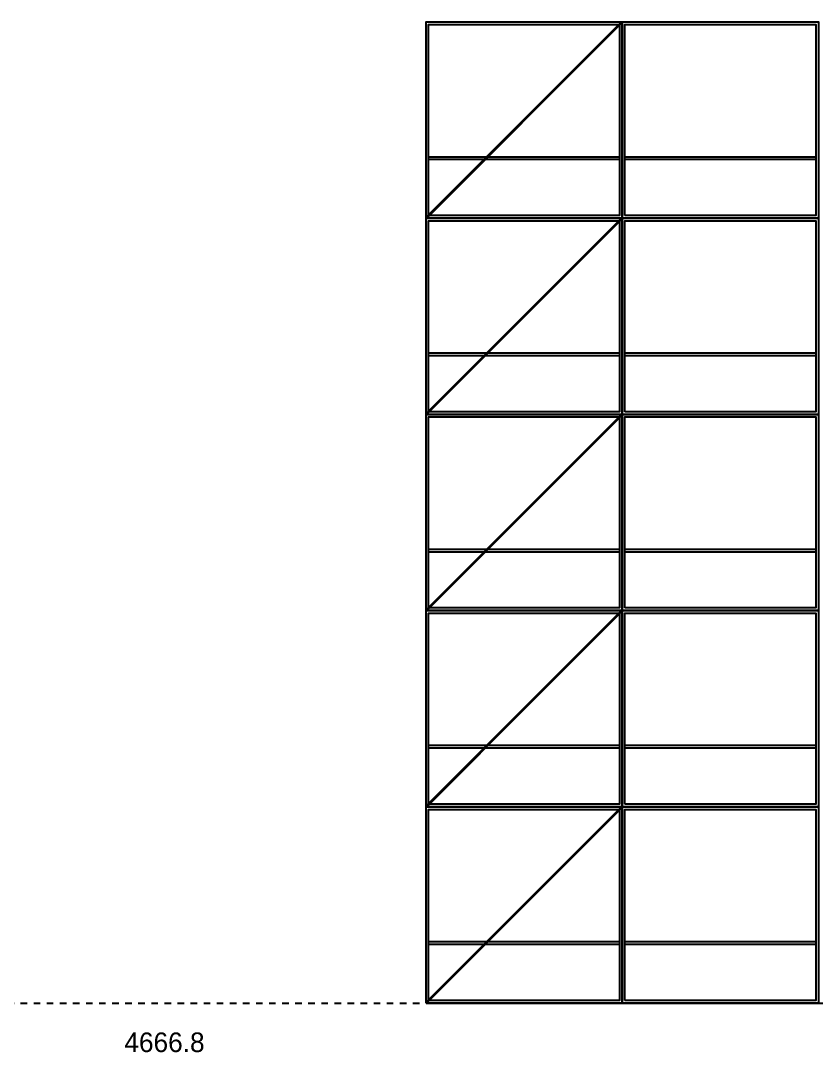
# Model space of a CAD drawing. Header units: metres. Extents: x -300 to 4827, y -95 to 2390.
# Drawn here: x 2263 to 2872, y 2 to 791 of the extents above; entities that cross this region are included whole.
import ezdxf
from ezdxf.enums import TextEntityAlignment as Align

# ---------------------------------------------------------------- set-up
doc = ezdxf.new("R2010")
doc.units = ezdxf.units.M
doc.linetypes.add('DASHED', pattern=[10, 5, -5])
for name, color, linetype in [('base_line', 7, 'CONTINUOUS'), ('diagonal_braces', 5, 'CONTINUOUS'), ('rect_polygon', 7, 'CONTINUOUS'), ('rung', 7, 'CONTINUOUS'), ('space_line', 7, 'DASHED')]:
    doc.layers.add(name, color=color, linetype=linetype)

msp = doc.modelspace()

# ---------------------------------------------------------------- linework, layer by layer
at = {"layer": 'base_line'}
msp.add_line((2573.4, 40), (3773.4, 40), dxfattribs=at)
at = {"layer": 'diagonal_braces'}
for points in [[(2573.4, 640, 2, 2, 0), (2723.4, 790, 2, 2, 0)], [(2573.4, 640, 2, 2, 0), (2723.4, 790, 2, 2, 0)], [(2573.4, 640, 2, 2, 0), (2723.4, 790, 2, 2, 0)], [(2573.4, 640, 2, 2, 0), (2723.4, 790, 2, 2, 0)], [(2573.4, 640, 2, 2, 0), (2723.4, 790, 2, 2, 0)], [(2573.4, 640, 2, 2, 0), (2723.4, 790, 2, 2, 0)], [(2573.4, 640, 2, 2, 0), (2723.4, 790, 2, 2, 0)], [(2573.4, 490, 2, 2, 0), (2723.4, 640, 2, 2, 0)], [(2573.4, 490, 2, 2, 0), (2723.4, 640, 2, 2, 0)], [(2573.4, 490, 2, 2, 0), (2723.4, 640, 2, 2, 0)], [(2573.4, 490, 2, 2, 0), (2723.4, 640, 2, 2, 0)], [(2573.4, 490, 2, 2, 0), (2723.4, 640, 2, 2, 0)], [(2573.4, 490, 2, 2, 0), (2723.4, 640, 2, 2, 0)], [(2573.4, 490, 2, 2, 0), (2723.4, 640, 2, 2, 0)], [(2573.4, 340, 2, 2, 0), (2723.4, 490, 2, 2, 0)], [(2573.4, 340, 2, 2, 0), (2723.4, 490, 2, 2, 0)], [(2573.4, 340, 2, 2, 0), (2723.4, 490, 2, 2, 0)], [(2573.4, 340, 2, 2, 0), (2723.4, 490, 2, 2, 0)], [(2573.4, 340, 2, 2, 0), (2723.4, 490, 2, 2, 0)], [(2573.4, 340, 2, 2, 0), (2723.4, 490, 2, 2, 0)], [(2573.4, 340, 2, 2, 0), (2723.4, 490, 2, 2, 0)], [(2573.4, 190, 2, 2, 0), (2723.4, 340, 2, 2, 0)], [(2573.4, 190, 2, 2, 0), (2723.4, 340, 2, 2, 0)], [(2573.4, 190, 2, 2, 0), (2723.4, 340, 2, 2, 0)], [(2573.4, 190, 2, 2, 0), (2723.4, 340, 2, 2, 0)], [(2573.4, 190, 2, 2, 0), (2723.4, 340, 2, 2, 0)], [(2573.4, 190, 2, 2, 0), (2723.4, 340, 2, 2, 0)], [(2573.4, 190, 2, 2, 0), (2723.4, 340, 2, 2, 0)], [(2573.4, 40, 2, 2, 0), (2723.4, 190, 2, 2, 0)], [(2573.4, 40, 2, 2, 0), (2723.4, 190, 2, 2, 0)], [(2573.4, 40, 2, 2, 0), (2723.4, 190, 2, 2, 0)], [(2573.4, 40, 2, 2, 0), (2723.4, 190, 2, 2, 0)], [(2573.4, 40, 2, 2, 0), (2723.4, 190, 2, 2, 0)], [(2573.4, 40, 2, 2, 0), (2723.4, 190, 2, 2, 0)], [(2573.4, 40, 2, 2, 0), (2723.4, 190, 2, 2, 0)]]:
    msp.add_lwpolyline(points, format="xyseb", dxfattribs=at)
at = {"layer": 'rect_polygon'}
for points in [[(2573.4, 640), (2573.4, 790), (2723.4, 790), (2723.4, 640)], [(2573.4, 640), (2573.4, 790), (2723.4, 790), (2723.4, 640)], [(2573.4, 640), (2573.4, 790), (2723.4, 790), (2723.4, 640)], [(2573.4, 640), (2573.4, 790), (2723.4, 790), (2723.4, 640)], [(2573.4, 640), (2573.4, 790), (2723.4, 790), (2723.4, 640)], [(2573.4, 640), (2573.4, 790), (2723.4, 790), (2723.4, 640)], [(2573.4, 640), (2573.4, 790), (2723.4, 790), (2723.4, 640)], [(2723.4, 640), (2723.4, 790), (2873.4, 790), (2873.4, 640)], [(2723.4, 640), (2723.4, 790), (2873.4, 790), (2873.4, 640)], [(2723.4, 640), (2723.4, 790), (2873.4, 790), (2873.4, 640)], [(2723.4, 640), (2723.4, 790), (2873.4, 790), (2873.4, 640)], [(2723.4, 640), (2723.4, 790), (2873.4, 790), (2873.4, 640)], [(2723.4, 640), (2723.4, 790), (2873.4, 790), (2873.4, 640)], [(2723.4, 640), (2723.4, 790), (2873.4, 790), (2873.4, 640)], [(2575.4, 642), (2575.4, 788), (2721.4, 788), (2721.4, 642)], [(2575.4, 642), (2575.4, 788), (2721.4, 788), (2721.4, 642)], [(2575.4, 642), (2575.4, 788), (2721.4, 788), (2721.4, 642)], [(2575.4, 642), (2575.4, 788), (2721.4, 788), (2721.4, 642)], [(2575.4, 642), (2575.4, 788), (2721.4, 788), (2721.4, 642)], [(2575.4, 642), (2575.4, 788), (2721.4, 788), (2721.4, 642)], [(2575.4, 642), (2575.4, 788), (2721.4, 788), (2721.4, 642)], [(2725.4, 642), (2725.4, 788), (2871.4, 788), (2871.4, 642)], [(2725.4, 642), (2725.4, 788), (2871.4, 788), (2871.4, 642)], [(2725.4, 642), (2725.4, 788), (2871.4, 788), (2871.4, 642)], [(2725.4, 642), (2725.4, 788), (2871.4, 788), (2871.4, 642)], [(2725.4, 642), (2725.4, 788), (2871.4, 788), (2871.4, 642)], [(2725.4, 642), (2725.4, 788), (2871.4, 788), (2871.4, 642)], [(2725.4, 642), (2725.4, 788), (2871.4, 788), (2871.4, 642)], [(2573.4, 490), (2573.4, 640), (2723.4, 640), (2723.4, 490)], [(2573.4, 490), (2573.4, 640), (2723.4, 640), (2723.4, 490)], [(2573.4, 490), (2573.4, 640), (2723.4, 640), (2723.4, 490)], [(2573.4, 490), (2573.4, 640), (2723.4, 640), (2723.4, 490)], [(2573.4, 490), (2573.4, 640), (2723.4, 640), (2723.4, 490)], [(2573.4, 490), (2573.4, 640), (2723.4, 640), (2723.4, 490)], [(2573.4, 490), (2573.4, 640), (2723.4, 640), (2723.4, 490)], [(2723.4, 490), (2723.4, 640), (2873.4, 640), (2873.4, 490)], [(2723.4, 490), (2723.4, 640), (2873.4, 640), (2873.4, 490)], [(2723.4, 490), (2723.4, 640), (2873.4, 640), (2873.4, 490)], [(2723.4, 490), (2723.4, 640), (2873.4, 640), (2873.4, 490)], [(2723.4, 490), (2723.4, 640), (2873.4, 640), (2873.4, 490)], [(2723.4, 490), (2723.4, 640), (2873.4, 640), (2873.4, 490)], [(2723.4, 490), (2723.4, 640), (2873.4, 640), (2873.4, 490)], [(2575.4, 492), (2575.4, 638), (2721.4, 638), (2721.4, 492)], [(2575.4, 492), (2575.4, 638), (2721.4, 638), (2721.4, 492)], [(2575.4, 492), (2575.4, 638), (2721.4, 638), (2721.4, 492)], [(2575.4, 492), (2575.4, 638), (2721.4, 638), (2721.4, 492)], [(2575.4, 492), (2575.4, 638), (2721.4, 638), (2721.4, 492)], [(2575.4, 492), (2575.4, 638), (2721.4, 638), (2721.4, 492)], [(2575.4, 492), (2575.4, 638), (2721.4, 638), (2721.4, 492)], [(2725.4, 492), (2725.4, 638), (2871.4, 638), (2871.4, 492)], [(2725.4, 492), (2725.4, 638), (2871.4, 638), (2871.4, 492)], [(2725.4, 492), (2725.4, 638), (2871.4, 638), (2871.4, 492)], [(2725.4, 492), (2725.4, 638), (2871.4, 638), (2871.4, 492)], [(2725.4, 492), (2725.4, 638), (2871.4, 638), (2871.4, 492)], [(2725.4, 492), (2725.4, 638), (2871.4, 638), (2871.4, 492)], [(2725.4, 492), (2725.4, 638), (2871.4, 638), (2871.4, 492)], [(2573.4, 340), (2573.4, 490), (2723.4, 490), (2723.4, 340)], [(2573.4, 340), (2573.4, 490), (2723.4, 490), (2723.4, 340)], [(2573.4, 340), (2573.4, 490), (2723.4, 490), (2723.4, 340)], [(2573.4, 340), (2573.4, 490), (2723.4, 490), (2723.4, 340)], [(2573.4, 340), (2573.4, 490), (2723.4, 490), (2723.4, 340)], [(2573.4, 340), (2573.4, 490), (2723.4, 490), (2723.4, 340)], [(2573.4, 340), (2573.4, 490), (2723.4, 490), (2723.4, 340)], [(2723.4, 340), (2723.4, 490), (2873.4, 490), (2873.4, 340)], [(2723.4, 340), (2723.4, 490), (2873.4, 490), (2873.4, 340)], [(2723.4, 340), (2723.4, 490), (2873.4, 490), (2873.4, 340)], [(2723.4, 340), (2723.4, 490), (2873.4, 490), (2873.4, 340)], [(2723.4, 340), (2723.4, 490), (2873.4, 490), (2873.4, 340)], [(2723.4, 340), (2723.4, 490), (2873.4, 490), (2873.4, 340)], [(2723.4, 340), (2723.4, 490), (2873.4, 490), (2873.4, 340)], [(2575.4, 342), (2575.4, 488), (2721.4, 488), (2721.4, 342)], [(2575.4, 342), (2575.4, 488), (2721.4, 488), (2721.4, 342)], [(2575.4, 342), (2575.4, 488), (2721.4, 488), (2721.4, 342)], [(2575.4, 342), (2575.4, 488), (2721.4, 488), (2721.4, 342)], [(2575.4, 342), (2575.4, 488), (2721.4, 488), (2721.4, 342)], [(2575.4, 342), (2575.4, 488), (2721.4, 488), (2721.4, 342)], [(2575.4, 342), (2575.4, 488), (2721.4, 488), (2721.4, 342)], [(2725.4, 342), (2725.4, 488), (2871.4, 488), (2871.4, 342)], [(2725.4, 342), (2725.4, 488), (2871.4, 488), (2871.4, 342)], [(2725.4, 342), (2725.4, 488), (2871.4, 488), (2871.4, 342)], [(2725.4, 342), (2725.4, 488), (2871.4, 488), (2871.4, 342)], [(2725.4, 342), (2725.4, 488), (2871.4, 488), (2871.4, 342)], [(2725.4, 342), (2725.4, 488), (2871.4, 488), (2871.4, 342)], [(2725.4, 342), (2725.4, 488), (2871.4, 488), (2871.4, 342)], [(2573.4, 190), (2573.4, 340), (2723.4, 340), (2723.4, 190)], [(2573.4, 190), (2573.4, 340), (2723.4, 340), (2723.4, 190)], [(2573.4, 190), (2573.4, 340), (2723.4, 340), (2723.4, 190)], [(2573.4, 190), (2573.4, 340), (2723.4, 340), (2723.4, 190)], [(2573.4, 190), (2573.4, 340), (2723.4, 340), (2723.4, 190)], [(2573.4, 190), (2573.4, 340), (2723.4, 340), (2723.4, 190)], [(2573.4, 190), (2573.4, 340), (2723.4, 340), (2723.4, 190)], [(2723.4, 190), (2723.4, 340), (2873.4, 340), (2873.4, 190)], [(2723.4, 190), (2723.4, 340), (2873.4, 340), (2873.4, 190)], [(2723.4, 190), (2723.4, 340), (2873.4, 340), (2873.4, 190)], [(2723.4, 190), (2723.4, 340), (2873.4, 340), (2873.4, 190)], [(2723.4, 190), (2723.4, 340), (2873.4, 340), (2873.4, 190)], [(2723.4, 190), (2723.4, 340), (2873.4, 340), (2873.4, 190)], [(2723.4, 190), (2723.4, 340), (2873.4, 340), (2873.4, 190)], [(2575.4, 192), (2575.4, 338), (2721.4, 338), (2721.4, 192)], [(2575.4, 192), (2575.4, 338), (2721.4, 338), (2721.4, 192)], [(2575.4, 192), (2575.4, 338), (2721.4, 338), (2721.4, 192)], [(2575.4, 192), (2575.4, 338), (2721.4, 338), (2721.4, 192)], [(2575.4, 192), (2575.4, 338), (2721.4, 338), (2721.4, 192)], [(2575.4, 192), (2575.4, 338), (2721.4, 338), (2721.4, 192)], [(2575.4, 192), (2575.4, 338), (2721.4, 338), (2721.4, 192)], [(2725.4, 192), (2725.4, 338), (2871.4, 338), (2871.4, 192)], [(2725.4, 192), (2725.4, 338), (2871.4, 338), (2871.4, 192)], [(2725.4, 192), (2725.4, 338), (2871.4, 338), (2871.4, 192)], [(2725.4, 192), (2725.4, 338), (2871.4, 338), (2871.4, 192)], [(2725.4, 192), (2725.4, 338), (2871.4, 338), (2871.4, 192)], [(2725.4, 192), (2725.4, 338), (2871.4, 338), (2871.4, 192)], [(2725.4, 192), (2725.4, 338), (2871.4, 338), (2871.4, 192)], [(2573.4, 40), (2573.4, 190), (2723.4, 190), (2723.4, 40)], [(2573.4, 40), (2573.4, 190), (2723.4, 190), (2723.4, 40)], [(2573.4, 40), (2573.4, 190), (2723.4, 190), (2723.4, 40)], [(2573.4, 40), (2573.4, 190), (2723.4, 190), (2723.4, 40)], [(2573.4, 40), (2573.4, 190), (2723.4, 190), (2723.4, 40)], [(2573.4, 40), (2573.4, 190), (2723.4, 190), (2723.4, 40)], [(2573.4, 40), (2573.4, 190), (2723.4, 190), (2723.4, 40)], [(2723.4, 40), (2723.4, 190), (2873.4, 190), (2873.4, 40)], [(2723.4, 40), (2723.4, 190), (2873.4, 190), (2873.4, 40)], [(2723.4, 40), (2723.4, 190), (2873.4, 190), (2873.4, 40)], [(2723.4, 40), (2723.4, 190), (2873.4, 190), (2873.4, 40)], [(2723.4, 40), (2723.4, 190), (2873.4, 190), (2873.4, 40)], [(2723.4, 40), (2723.4, 190), (2873.4, 190), (2873.4, 40)], [(2723.4, 40), (2723.4, 190), (2873.4, 190), (2873.4, 40)], [(2575.4, 42), (2575.4, 188), (2721.4, 188), (2721.4, 42)], [(2575.4, 42), (2575.4, 188), (2721.4, 188), (2721.4, 42)], [(2575.4, 42), (2575.4, 188), (2721.4, 188), (2721.4, 42)], [(2575.4, 42), (2575.4, 188), (2721.4, 188), (2721.4, 42)], [(2575.4, 42), (2575.4, 188), (2721.4, 188), (2721.4, 42)], [(2575.4, 42), (2575.4, 188), (2721.4, 188), (2721.4, 42)], [(2575.4, 42), (2575.4, 188), (2721.4, 188), (2721.4, 42)], [(2725.4, 42), (2725.4, 188), (2871.4, 188), (2871.4, 42)], [(2725.4, 42), (2725.4, 188), (2871.4, 188), (2871.4, 42)], [(2725.4, 42), (2725.4, 188), (2871.4, 188), (2871.4, 42)], [(2725.4, 42), (2725.4, 188), (2871.4, 188), (2871.4, 42)], [(2725.4, 42), (2725.4, 188), (2871.4, 188), (2871.4, 42)], [(2725.4, 42), (2725.4, 188), (2871.4, 188), (2871.4, 42)], [(2725.4, 42), (2725.4, 188), (2871.4, 188), (2871.4, 42)]]:
    msp.add_lwpolyline(points, close=True, dxfattribs=at)
at = {"layer": 'rung'}
for p, q in [((2575.4, 687), (2721.4, 687)), ((2575.4, 687), (2721.4, 687)), ((2575.4, 687), (2721.4, 687)), ((2575.4, 687), (2721.4, 687)), ((2575.4, 687), (2721.4, 687)), ((2575.4, 687), (2721.4, 687)), ((2575.4, 687), (2721.4, 687)), ((2725.4, 687), (2871.4, 687)), ((2725.4, 687), (2871.4, 687)), ((2725.4, 687), (2871.4, 687)), ((2725.4, 687), (2871.4, 687)), ((2725.4, 687), (2871.4, 687)), ((2725.4, 687), (2871.4, 687)), ((2725.4, 687), (2871.4, 687)), ((2575.4, 685), (2721.4, 685)), ((2575.4, 685), (2721.4, 685)), ((2575.4, 685), (2721.4, 685)), ((2575.4, 685), (2721.4, 685)), ((2575.4, 685), (2721.4, 685)), ((2575.4, 685), (2721.4, 685)), ((2575.4, 685), (2721.4, 685)), ((2725.4, 685), (2871.4, 685)), ((2725.4, 685), (2871.4, 685)), ((2725.4, 685), (2871.4, 685)), ((2725.4, 685), (2871.4, 685)), ((2725.4, 685), (2871.4, 685)), ((2725.4, 685), (2871.4, 685)), ((2725.4, 685), (2871.4, 685)), ((2575.4, 537), (2721.4, 537)), ((2575.4, 537), (2721.4, 537)), ((2575.4, 537), (2721.4, 537)), ((2575.4, 537), (2721.4, 537)), ((2575.4, 537), (2721.4, 537)), ((2575.4, 537), (2721.4, 537)), ((2575.4, 537), (2721.4, 537)), ((2725.4, 537), (2871.4, 537)), ((2725.4, 537), (2871.4, 537)), ((2725.4, 537), (2871.4, 537)), ((2725.4, 537), (2871.4, 537)), ((2725.4, 537), (2871.4, 537)), ((2725.4, 537), (2871.4, 537)), ((2725.4, 537), (2871.4, 537)), ((2575.4, 535), (2721.4, 535)), ((2575.4, 535), (2721.4, 535)), ((2575.4, 535), (2721.4, 535)), ((2575.4, 535), (2721.4, 535)), ((2575.4, 535), (2721.4, 535)), ((2575.4, 535), (2721.4, 535)), ((2575.4, 535), (2721.4, 535)), ((2725.4, 535), (2871.4, 535)), ((2725.4, 535), (2871.4, 535)), ((2725.4, 535), (2871.4, 535)), ((2725.4, 535), (2871.4, 535)), ((2725.4, 535), (2871.4, 535)), ((2725.4, 535), (2871.4, 535)), ((2725.4, 535), (2871.4, 535)), ((2575.4, 387), (2721.4, 387)), ((2575.4, 387), (2721.4, 387)), ((2575.4, 387), (2721.4, 387)), ((2575.4, 387), (2721.4, 387)), ((2575.4, 387), (2721.4, 387)), ((2575.4, 387), (2721.4, 387)), ((2575.4, 387), (2721.4, 387)), ((2725.4, 387), (2871.4, 387)), ((2725.4, 387), (2871.4, 387)), ((2725.4, 387), (2871.4, 387)), ((2725.4, 387), (2871.4, 387)), ((2725.4, 387), (2871.4, 387)), ((2725.4, 387), (2871.4, 387)), ((2725.4, 387), (2871.4, 387)), ((2575.4, 385), (2721.4, 385)), ((2575.4, 385), (2721.4, 385)), ((2575.4, 385), (2721.4, 385)), ((2575.4, 385), (2721.4, 385)), ((2575.4, 385), (2721.4, 385)), ((2575.4, 385), (2721.4, 385)), ((2575.4, 385), (2721.4, 385)), ((2725.4, 385), (2871.4, 385)), ((2725.4, 385), (2871.4, 385)), ((2725.4, 385), (2871.4, 385)), ((2725.4, 385), (2871.4, 385)), ((2725.4, 385), (2871.4, 385)), ((2725.4, 385), (2871.4, 385)), ((2725.4, 385), (2871.4, 385)), ((2575.4, 237), (2721.4, 237)), ((2575.4, 237), (2721.4, 237)), ((2575.4, 237), (2721.4, 237)), ((2575.4, 237), (2721.4, 237)), ((2575.4, 237), (2721.4, 237)), ((2575.4, 237), (2721.4, 237)), ((2575.4, 237), (2721.4, 237)), ((2725.4, 237), (2871.4, 237)), ((2725.4, 237), (2871.4, 237)), ((2725.4, 237), (2871.4, 237)), ((2725.4, 237), (2871.4, 237)), ((2725.4, 237), (2871.4, 237)), ((2725.4, 237), (2871.4, 237)), ((2725.4, 237), (2871.4, 237)), ((2575.4, 235), (2721.4, 235)), ((2575.4, 235), (2721.4, 235)), ((2575.4, 235), (2721.4, 235)), ((2575.4, 235), (2721.4, 235)), ((2575.4, 235), (2721.4, 235)), ((2575.4, 235), (2721.4, 235)), ((2575.4, 235), (2721.4, 235)), ((2725.4, 235), (2871.4, 235)), ((2725.4, 235), (2871.4, 235)), ((2725.4, 235), (2871.4, 235)), ((2725.4, 235), (2871.4, 235)), ((2725.4, 235), (2871.4, 235)), ((2725.4, 235), (2871.4, 235)), ((2725.4, 235), (2871.4, 235)), ((2575.4, 87), (2721.4, 87)), ((2575.4, 87), (2721.4, 87)), ((2575.4, 87), (2721.4, 87)), ((2575.4, 87), (2721.4, 87)), ((2575.4, 87), (2721.4, 87)), ((2575.4, 87), (2721.4, 87)), ((2575.4, 87), (2721.4, 87)), ((2725.4, 87), (2871.4, 87)), ((2725.4, 87), (2871.4, 87)), ((2725.4, 87), (2871.4, 87)), ((2725.4, 87), (2871.4, 87)), ((2725.4, 87), (2871.4, 87)), ((2725.4, 87), (2871.4, 87)), ((2725.4, 87), (2871.4, 87)), ((2575.4, 85), (2721.4, 85)), ((2575.4, 85), (2721.4, 85)), ((2575.4, 85), (2721.4, 85)), ((2575.4, 85), (2721.4, 85)), ((2575.4, 85), (2721.4, 85)), ((2575.4, 85), (2721.4, 85)), ((2575.4, 85), (2721.4, 85)), ((2725.4, 85), (2871.4, 85)), ((2725.4, 85), (2871.4, 85)), ((2725.4, 85), (2871.4, 85)), ((2725.4, 85), (2871.4, 85)), ((2725.4, 85), (2871.4, 85)), ((2725.4, 85), (2871.4, 85)), ((2725.4, 85), (2871.4, 85))]:
    msp.add_line(p, q, dxfattribs=at)
at = {"layer": 'space_line'}
msp.add_line((2173.4, 40), (2573.4, 40), dxfattribs=at)

# ---------------------------------------------------------------- texts
at = {"layer": 'base_line'}
msp.add_text('4666.8', height=15, dxfattribs=at).set_placement((2373.4, 10), align=Align.MIDDLE_CENTER)

doc.saveas('drawing.dxf')
